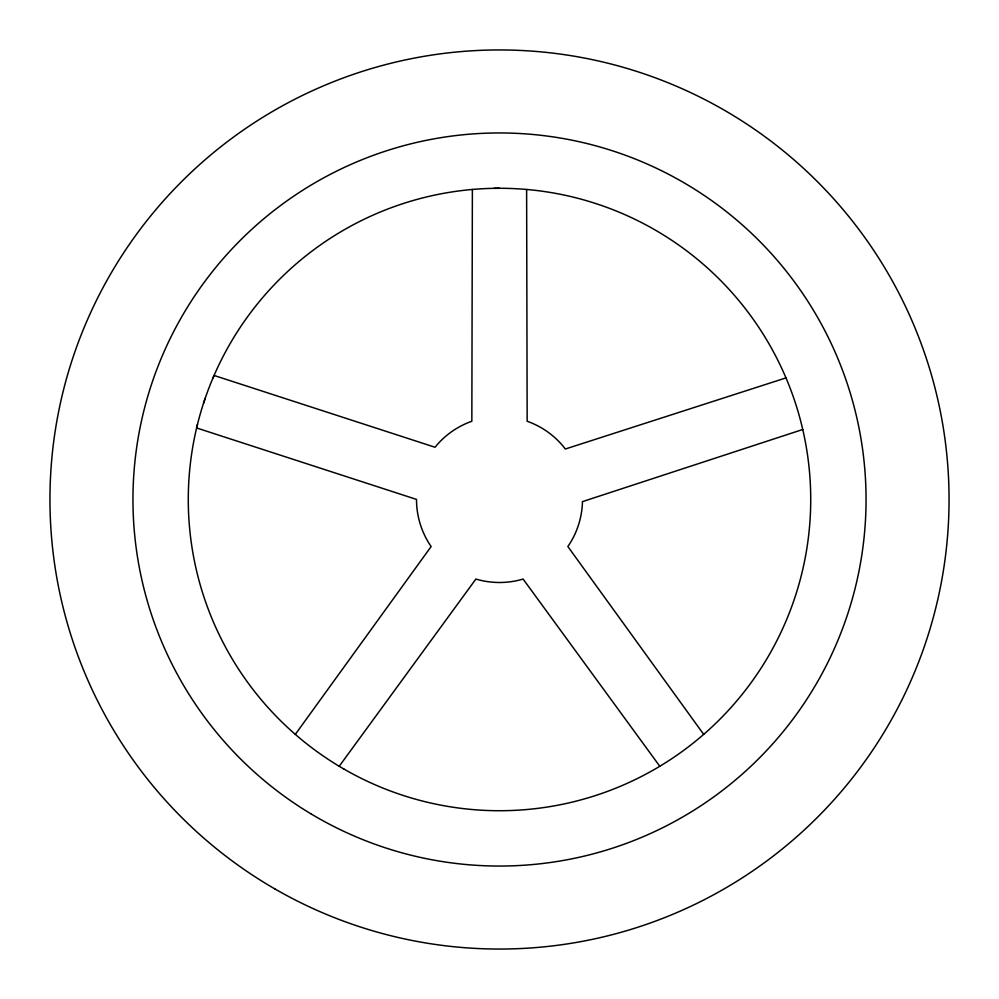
<?xml version="1.0" encoding="UTF-8"?>
<svg xmlns="http://www.w3.org/2000/svg" width="999" height="999" viewBox="0 0 999 999"><rect width="100%" height="100%" fill="white"/><g stroke="black" fill="none" stroke-linecap="round" stroke-linejoin="round"><path stroke-width="1.5" d="M197.527 424.213L196.616 427.959L416.533 499.413L416.508 500.561A82.992 82.992 0 0 0 430.482 545.591L431.143 546.528L295.317 734.377M203.509 403.321L205.232 398.176M213.024 377.897L214.073 375.462L435.04 447.252L437.112 444.755A82.992 82.992 0 0 1 468.768 422.402L471.84 421.278L472.377 189.46M703.683 734.377L567.857 546.528L569.68 543.806A82.992 82.992 0 0 0 582.429 502.784L582.442 501.635L802.746 429.495M659.79 766.27L523.101 579.045L522.002 579.383A82.992 82.992 0 0 1 479.045 579.932L475.899 579.045L339.21 766.27M494.068 188.324L499.5 188.274M526.623 189.46L527.16 421.278L528.246 421.64A82.992 82.992 0 0 1 563.324 446.453L565.347 449.013L785.976 377.897M274.725 888.823A449.55 449.55 0 0 0 949.05 499.5A449.55 449.55 0 0 0 274.725 110.177A449.55 449.55 0 0 0 274.725 888.823M343.893 769.03A311.226 311.226 0 0 0 810.726 499.5A311.226 311.226 0 0 0 343.893 229.97A311.226 311.226 0 0 0 343.893 769.03M310.714 813.698A366.558 366.558 0 0 0 865.996 505.894A366.558 366.558 0 0 0 321.79 178.908A366.558 366.558 0 0 0 310.714 813.698"/></g></svg>
